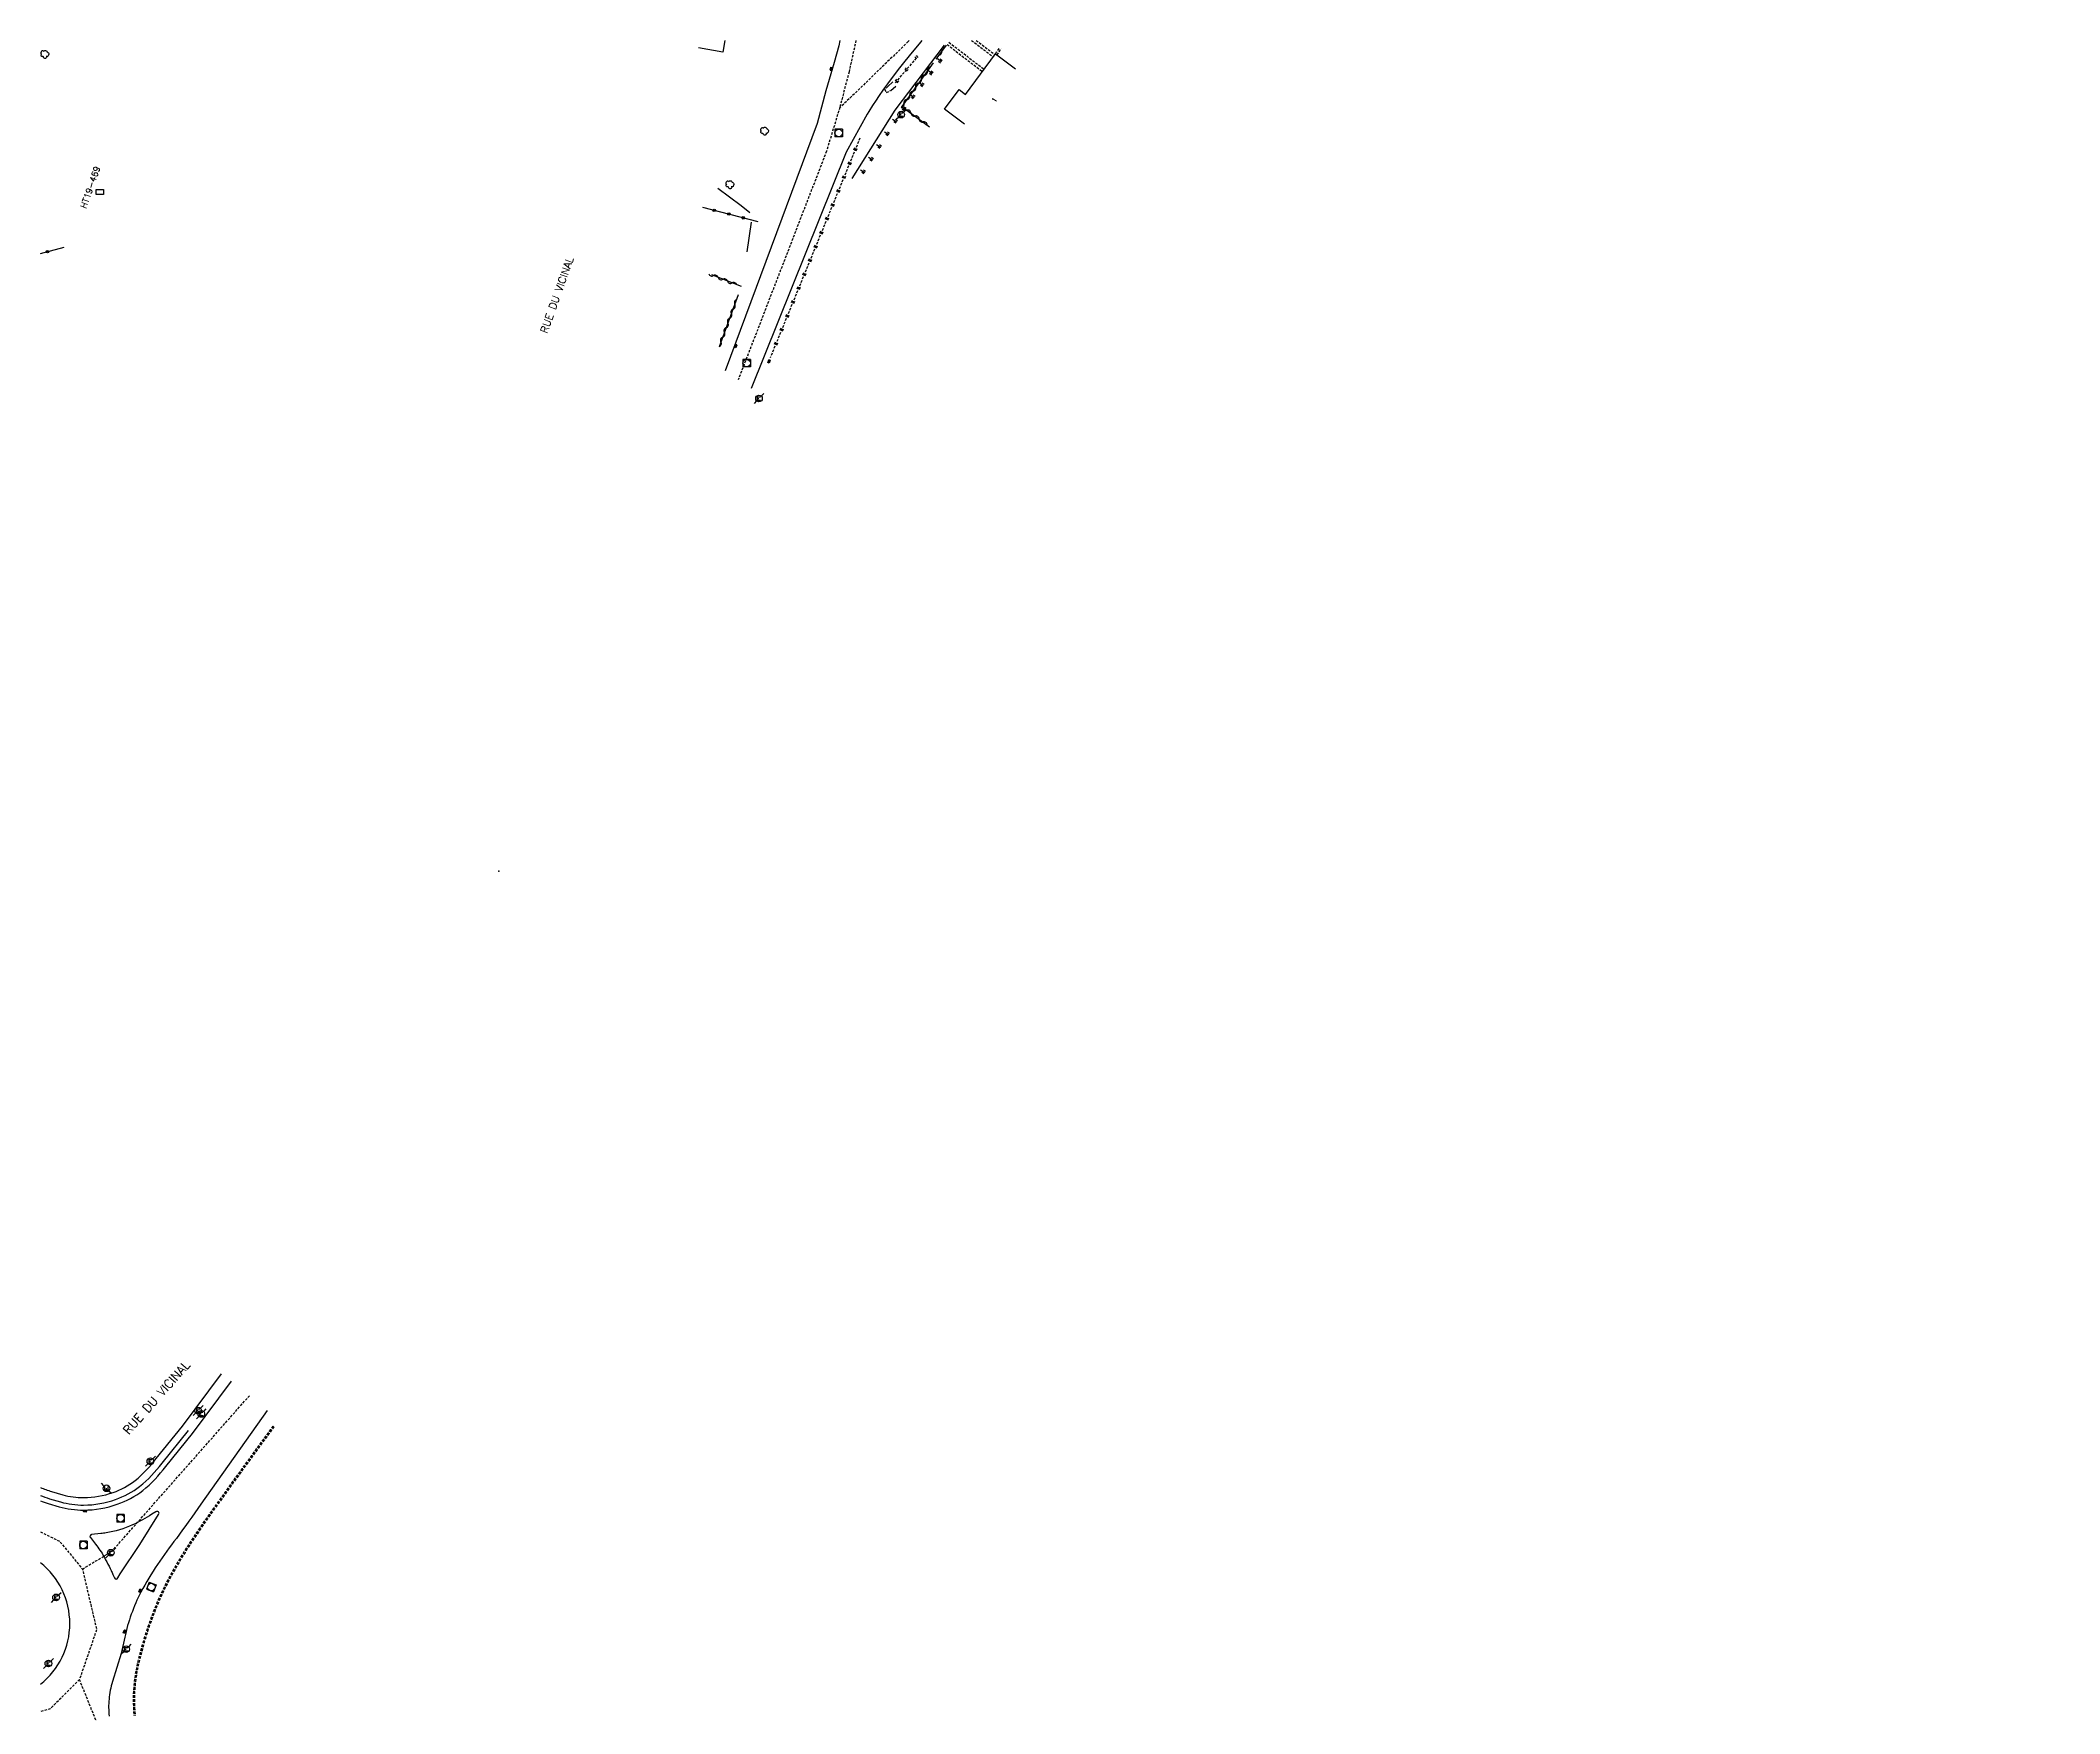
# Model space of a CAD drawing. Header units: millimetres. Extents: x 253999 to 255001, y 43000 to 44000.
# Drawn here: x 254000 to 254404.2, y 43665 to 44000 of the extents above; entities that cross this region are included whole.
import ezdxf
from ezdxf.enums import TextEntityAlignment as Align

# ---------------------------------------------------------------- set-up
doc = ezdxf.new("R2010")
doc.units = ezdxf.units.MM
doc.linetypes.add('DASHED', pattern=[0.75, 0.5, -0.25])
doc.layers.get('0').update_dxf_attribs({"linetype": 'CONTINUOUS'})
for name, color, linetype in [('W0001', 6, 'DASHED'), ('W0008', 7, 'CONTINUOUS'), ('W0100', 7, 'CONTINUOUS'), ('W0112', 1, 'DASHED'), ('W0211', 2, 'CONTINUOUS'), ('W0220', 5, 'DASHED'), ('W0300', 7, 'CONTINUOUS'), ('W0302', 3, 'CONTINUOUS'), ('W0310', 3, 'CONTINUOUS'), ('W0322', 7, 'CONTINUOUS'), ('W0400', 7, 'CONTINUOUS'), ('W0420', 7, 'CONTINUOUS'), ('W0471', 7, 'CONTINUOUS'), ('W0511', 5, 'CONTINUOUS'), ('W0984', 7, 'CONTINUOUS'), ('W0989', 7, 'CONTINUOUS'), ('W0991', 7, 'CONTINUOUS'), ('W1471', 7, 'CONTINUOUS')]:
    doc.layers.add(name, color=color, linetype=linetype)
doc.styles.get("Standard").update_dxf_attribs({"font": 'romans.shx', "width": 0.85})

# ---------------------------------------------------------------- blocks, each defined once
blk = doc.blocks.new('T471')
for p, q in [((-0.333334, 0.333334), (-0.333334, -0.333334)), ((-0.333334, 0.333334), (0.333334, 0.333334)), ((-0.333334, 0), (0, 0)), ((0.500001, 0.500001), (1.000002, 1.000002)), ((-0.500001, -0.500001), (-1.000002, -1.000002)), ((-0.333334, -0.333334), (0.333334, -0.333334))]:
    blk.add_line(p, q)
blk.add_ellipse((0, 0), major_axis=(0.471405, 0.471405), ratio=1, start_param=5.4977871438, end_param=11.780972451)
blk = doc.blocks.new('T420')
for p, q in [((0.75, 0.75), (-0.75, 0.75)), ((-0.75, 0.75), (-0.75, -0.75)), ((0.75, 0.75), (0.75, -0.75)), ((0.75, -0.75), (-0.75, -0.75))]:
    blk.add_line(p, q)
blk.add_ellipse((0, 0), major_axis=(-0.53, 0.53), ratio=1, start_param=3.926991, end_param=10.210176)
blk = doc.blocks.new('T400')
for p, q in [((-0.15, 0.3), (0.15, 0.3)), ((-0.15, -0.25), (-0.15, 0.3)), ((-0.15, 0.15), (0.15, 0.15)), ((-0.15, 0), (0.15, 0)), ((0.15, 0.3), (0.15, -0.25)), ((-0.15, -0.15), (0.15, -0.15)), ((-0.15, -0.25), (-0.15, -0.3)), ((-0.15, -0.3), (0.15, -0.3)), ((0.15, -0.3), (0.15, -0.25))]:
    blk.add_line(p, q)
blk = doc.blocks.new('t310o')
at = {"color": 0, "linetype": 'Continuous'}
for centre, start, end in [((-0.5, 0.38), 216.8699, 323.1304), ((0.5, -0.37), 36.8699, 143.1303)]:
    blk.add_arc(centre, 0.625, start, end, dxfattribs=at)
blk = doc.blocks.new('t211o')
at = {"color": 0, "linetype": 'Continuous'}
for p, q in [((-0.29, 0.5), (-0.29, 0)), ((0, 1), (0, 0)), ((0.29, 0.5), (0.29, 0))]:
    blk.add_line(p, q, dxfattribs=at)
blk = doc.blocks.new('t220o')
at = {"color": 0, "linetype": 'Continuous'}
for p, q in [((-0.25, 0.25), (0.25, 0.25)), ((-0.25, -0.25), (0.25, -0.25))]:
    blk.add_line(p, q, dxfattribs=at)
blk = doc.blocks.new('t322o')
at = {"color": 0, "linetype": 'Continuous'}
for radius in [0.25, 0.15]:
    blk.add_circle((0, 0), radius, dxfattribs=at)
blk = doc.blocks.new('T300')
for p, q in [((-0.8, 0.51), (-0.86, 0.34)), ((-0.86, 0.34), (-0.86, 0.17)), ((-0.86, 0.17), (-0.74, 0.06)), ((-0.69, 0.63), (-0.8, 0.51)), ((-0.8, -0.06), (-0.74, 0.06)), ((-0.74, 0.06), (-0.69, 0.11)), ((-0.57, 0.69), (-0.69, 0.63)), ((-0.46, 0.69), (-0.57, 0.69)), ((-0.29, 0.63), (-0.46, 0.69)), ((-0.29, 0.63), (-0.17, 0.74)), ((-0.23, 0.57), (-0.29, 0.63)), ((-0.17, 0.74), (-0.06, 0.8)), ((-0.06, 0.8), (0.06, 0.8)), ((0.06, 0.8), (0.23, 0.74)), ((0.23, 0.74), (0.34, 0.63)), ((0.34, 0.63), (0.4, 0.51)), ((0.46, 0.46), (0.34, 0.46)), ((0.4, 0.51), (0.4, 0.46)), ((0.57, 0.4), (0.46, 0.46)), ((0.57, 0.4), (0.69, 0.29)), ((0.69, 0.29), (0.74, 0.17)), ((0.74, 0.06), (0.69, -0.17)), ((0.74, 0.17), (0.74, 0.06)), ((-0.8, -0.17), (-0.8, -0.06)), ((-0.8, -0.23), (-0.8, -0.17)), ((-0.74, -0.34), (-0.8, -0.23)), ((-0.69, -0.4), (-0.74, -0.34)), ((-0.51, -0.46), (-0.69, -0.4)), ((-0.4, -0.46), (-0.51, -0.46)), ((-0.4, -0.46), (-0.34, -0.46)), ((-0.34, -0.46), (-0.34, -0.4)), ((-0.34, -0.51), (-0.34, -0.46)), ((-0.29, -0.63), (-0.34, -0.51)), ((-0.17, -0.74), (-0.29, -0.63)), ((-0.06, -0.8), (-0.17, -0.74)), ((0.06, -0.8), (-0.06, -0.8)), ((0.17, -0.74), (0.06, -0.8)), ((0.23, -0.69), (0.17, -0.74)), ((0.29, -0.46), (0.23, -0.46)), ((0.29, -0.63), (0.23, -0.69)), ((0.46, -0.4), (0.29, -0.46)), ((0.34, -0.51), (0.29, -0.63)), ((0.34, -0.51), (0.34, -0.46)), ((0.57, -0.34), (0.46, -0.4)), ((0.63, -0.29), (0.57, -0.34)), ((0.69, -0.17), (0.63, -0.29))]:
    blk.add_line(p, q)
blk = doc.blocks.new('T1471')
at = {"color": 0, "linetype": 'Continuous', "flags": 128}
blk.add_lwpolyline([(-0.75, -0.5), (-0.75, 0.5), (0.75, 0.5), (0.75, -0.5), (-0.75, -0.5)], dxfattribs=at)

msp = doc.modelspace()

# ---------------------------------------------------------------- linework, layer by layer
msp.add_point((254091.79, 43833.65))
at = {"layer": 'W0001'}
for points in [[(254163.27, 44000), (254161.88, 43993.69), (254160.03, 43986.58), (254157.37, 43977.81), (254149.55, 43957.54), (254139.7, 43932.06)], [(254173.95, 44000), (254173.74, 43999.76), (254160, 43986.45)]]:
    msp.add_lwpolyline(points, dxfattribs=at)
at = {"layer": 'W0001', "flags": 128}
for points in [[(254008.42, 43693.95), (254014.37, 43697.55), (254041.83, 43728.63)], [(254000, 43701.43), (254003.87, 43699.5), (254008.42, 43693.95), (254011.26, 43681.83), (254007.82, 43671.83), (254001.99, 43665.99), (254000, 43665.42)], [(254452.42, 43103.22), (254314.15, 43237.19), (254293.03, 43266.35), (254244.06, 43321.6), (254232.18, 43337.44), (254216.23, 43354.57), (254147.93, 43441.72), (254082.21, 43535.34), (254048.99, 43586.76), (254030.56, 43620.14), (254018.82, 43645.36), (254012.18, 43661.08), (254007.82, 43671.83)]]:
    msp.add_lwpolyline(points, dxfattribs=at)
at = {"layer": 'W0008'}
for points in [[(254160.06, 44000), (254159.85, 43998.91), (254158.93, 43995.56), (254157.22, 43989.87), (254155.49, 43983.39), (254137.1, 43933.81)], [(254176.49, 44000), (254176.2, 43999.65), (254173.94, 43996.91), (254172.82, 43995.53), (254171.71, 43994.14), (254171.17, 43993.44), (254170.09, 43992.03), (254169.56, 43991.32), (254168.78, 43990.24), (254167.78, 43988.78), (254167.29, 43988.05), (254166.57, 43986.93), (254165.88, 43985.79), (254165.54, 43985.22)], [(254165.54, 43985.22), (254161.3, 43977.59), (254142.31, 43930.32)]]:
    msp.add_lwpolyline(points, dxfattribs=at)
at = {"layer": 'W0008', "flags": 128}
for points in [[(254000, 43710.27, 0.012689), (254002.23, 43709.48), (254004.47, 43708.83, 0.07), (254008.65, 43708.26, 0.0857), (254014.56, 43709.29, 0.0782), (254018.96, 43711.65, 0.0587), (254023.19, 43716.06), (254028.47, 43722.59), (254036.27, 43733.06)], [(254000, 43707.61, 0.006965), (254001.54, 43707.08), (254003.78, 43706.43, 0.0699), (254008.65, 43705.76, 0.0857), (254015.4, 43706.94, 0.0787), (254020.48, 43709.67, 0.0583), (254025.13, 43714.49), (254030.45, 43721.06), (254038.28, 43731.57)], [(254045.38, 43725.69), (254032.15, 43706.95, -0.0047), (254027.24, 43700.1, 0.0405), (254020.1, 43689.34, 0.0632), (254016.88, 43680.29), (254016.16, 43677.04), (254014.44, 43671.41, 0.0503), (254013.74, 43667.9, 0.0507), (254013.76, 43664.52, 0.0497)], [(254000, 43708.68, 0.008593), (254001.82, 43708.04), (254004.05, 43707.39, 0.07), (254008.65, 43706.76, 0.0857), (254015.06, 43707.88, 0.0786), (254019.87, 43710.46, 0.0585), (254024.36, 43715.12), (254029.66, 43721.67)], [(254000, 43670.88, 0.484627), (254000, 43695.21)]]:
    msp.add_lwpolyline(points, format="xyb", dxfattribs=at)
msp.add_lwpolyline([(254023.67, 43704.86, 0.883), (254023.12, 43705.42), (254022.33, 43704.92, -0.0357), (254018.45, 43702.79, -0.0642), (254013.14, 43701.19, -0.0061), (254012.12, 43701.04), (254010.26, 43700.84, 0.6911), (254010.02, 43700.26), (254010.61, 43699.49, -0.0242), (254012.34, 43697.1, -0.027), (254014.16, 43693.64, 0.0009), (254014.53, 43692.87), (254014.81, 43692.18, 0.7274), (254015.48, 43692.19), (254016, 43692.98), (254019.89, 43698.87)], format="xyb", close=True, dxfattribs=at)
at = {"layer": 'W0100'}
for points in [[(254137.05, 44000), (254136.65, 43997.66), (254131.72, 43998.49)], [(254185, 43983.24), (254180.99, 43986.22), (254183.9, 43990.14), (254185.19, 43989.18), (254191.23, 43997.3), (254195.24, 43994.31)]]:
    msp.add_lwpolyline(points, dxfattribs=at)
at = {"layer": 'W0112'}
for p, q in [((254175.05, 43996.71), (254175.49, 43996.27)), ((254175.3, 43996.95), (254175.74, 43996.51)), ((254181.51, 43999.18), (254188.5, 43993.84)), ((254181.86, 43999.63), (254188.84, 43994.29)), ((254186.4, 44000), (254190.69, 43996.73)), ((254187.33, 44000), (254191.03, 43997.18)), ((254191.22, 43997.34), (254192.06, 43998.58)), ((254191.53, 43997.12), (254192.38, 43998.37)), ((254046.06, 43721.9), (254045.58, 43721.25)), ((254046.26, 43721.75), (254045.79, 43721.1)), ((254046.53, 43722.55), (254046.06, 43721.9)), ((254046.74, 43722.41), (254046.26, 43721.75)), ((254046.53, 43722.55), (254046.74, 43722.41)), ((254043.21, 43717.99), (254042.74, 43717.34)), ((254043.41, 43717.85), (254042.94, 43717.2)), ((254043.69, 43718.65), (254043.21, 43717.99)), ((254043.89, 43718.5), (254043.41, 43717.85)), ((254044.16, 43719.3), (254043.69, 43718.65)), ((254044.36, 43719.15), (254043.89, 43718.5)), ((254044.64, 43719.95), (254044.16, 43719.3)), ((254044.84, 43719.8), (254044.36, 43719.15)), ((254045.11, 43720.6), (254044.64, 43719.95)), ((254045.31, 43720.45), (254044.84, 43719.8)), ((254045.58, 43721.25), (254045.11, 43720.6)), ((254045.79, 43721.1), (254045.31, 43720.45)), ((254040.37, 43714.08), (254039.9, 43713.43)), ((254040.57, 43713.93), (254040.1, 43713.28)), ((254040.84, 43714.73), (254040.37, 43714.08)), ((254041.05, 43714.59), (254040.57, 43713.93)), ((254041.32, 43715.39), (254040.84, 43714.73)), ((254041.52, 43715.24), (254041.05, 43714.59)), ((254041.79, 43716.04), (254041.32, 43715.39)), ((254041.99, 43715.89), (254041.52, 43715.24)), ((254042.26, 43716.69), (254041.79, 43716.04)), ((254042.47, 43716.54), (254041.99, 43715.89)), ((254042.74, 43717.34), (254042.26, 43716.69)), ((254042.94, 43717.2), (254042.47, 43716.54)), ((254037.53, 43710.15), (254037.06, 43709.5)), ((254037.74, 43710.01), (254037.27, 43709.35)), ((254038.01, 43710.81), (254037.53, 43710.15)), ((254038.21, 43710.66), (254037.74, 43710.01)), ((254038.48, 43711.46), (254038.01, 43710.81)), ((254038.68, 43711.32), (254038.21, 43710.66)), ((254038.95, 43712.12), (254038.48, 43711.46)), ((254039.15, 43711.97), (254038.68, 43711.32)), ((254039.42, 43712.77), (254038.95, 43712.12)), ((254039.63, 43712.63), (254039.15, 43711.97)), ((254039.9, 43713.43), (254039.42, 43712.77)), ((254040.1, 43713.28), (254039.63, 43712.63)), ((254034.71, 43706.2), (254034.23, 43705.53)), ((254034.91, 43706.05), (254034.44, 43705.39)), ((254035.18, 43706.86), (254034.71, 43706.2)), ((254035.38, 43706.72), (254034.91, 43706.05)), ((254035.65, 43707.52), (254035.18, 43706.86)), ((254035.85, 43707.38), (254035.38, 43706.72)), ((254036.12, 43708.18), (254035.65, 43707.52)), ((254036.32, 43708.04), (254035.85, 43707.38)), ((254036.59, 43708.84), (254036.12, 43708.18)), ((254036.79, 43708.69), (254036.32, 43708.04)), ((254037.06, 43709.5), (254036.59, 43708.84)), ((254037.27, 43709.35), (254036.79, 43708.69)), ((254031.89, 43702.19), (254031.43, 43701.51)), ((254032.1, 43702.04), (254031.64, 43701.37)), ((254032.36, 43702.86), (254031.89, 43702.19)), ((254032.56, 43702.72), (254032.1, 43702.04)), ((254032.82, 43703.53), (254032.36, 43702.86)), ((254033.03, 43703.39), (254032.56, 43702.72)), ((254033.29, 43704.2), (254032.82, 43703.53)), ((254033.5, 43704.05), (254033.03, 43703.39)), ((254033.76, 43704.87), (254033.29, 43704.2)), ((254033.97, 43704.72), (254033.5, 43704.05)), ((254034.23, 43705.53), (254033.76, 43704.87)), ((254034.44, 43705.39), (254033.97, 43704.72)), ((254029.19, 43698.11), (254028.75, 43697.42)), ((254029.4, 43697.97), (254028.96, 43697.29)), ((254029.63, 43698.79), (254029.19, 43698.11)), ((254029.84, 43698.66), (254029.4, 43697.97)), ((254030.07, 43699.48), (254029.63, 43698.79)), ((254030.28, 43699.34), (254029.84, 43698.66)), ((254030.52, 43700.16), (254030.07, 43699.48)), ((254030.73, 43700.02), (254030.28, 43699.34)), ((254030.98, 43700.84), (254030.52, 43700.16)), ((254031.18, 43700.7), (254030.73, 43700.02)), ((254031.43, 43701.51), (254030.98, 43700.84)), ((254031.64, 43701.37), (254031.18, 43700.7)), ((254026.67, 43693.93), (254026.27, 43693.22)), ((254026.89, 43693.81), (254026.49, 43693.1)), ((254027.07, 43694.63), (254026.67, 43693.93)), ((254027.29, 43694.51), (254026.89, 43693.81)), ((254027.48, 43695.33), (254027.07, 43694.63)), ((254027.7, 43695.21), (254027.29, 43694.51)), ((254027.9, 43696.03), (254027.48, 43695.33)), ((254028.11, 43695.9), (254027.7, 43695.21)), ((254028.32, 43696.73), (254027.9, 43696.03)), ((254028.54, 43696.6), (254028.11, 43695.9)), ((254028.75, 43697.42), (254028.32, 43696.73)), ((254028.96, 43697.29), (254028.54, 43696.6)), ((254024.42, 43689.61), (254024.08, 43688.88)), ((254024.64, 43689.51), (254024.3, 43688.77)), ((254024.77, 43690.34), (254024.42, 43689.61)), ((254025, 43690.23), (254024.64, 43689.51)), ((254025.13, 43691.07), (254024.77, 43690.34)), ((254025.36, 43690.96), (254025, 43690.23)), ((254025.51, 43691.79), (254025.13, 43691.07)), ((254025.73, 43691.67), (254025.36, 43690.96)), ((254025.89, 43692.51), (254025.51, 43691.79)), ((254026.11, 43692.39), (254025.73, 43691.67)), ((254026.27, 43693.22), (254025.89, 43692.51)), ((254026.49, 43693.1), (254026.11, 43692.39)), ((254022.78, 43685.85), (254022.48, 43685.08)), ((254023.01, 43685.75), (254022.72, 43684.99)), ((254023.09, 43686.61), (254022.78, 43685.85)), ((254023.32, 43686.52), (254023.01, 43685.75)), ((254023.41, 43687.37), (254023.09, 43686.61)), ((254023.64, 43687.27), (254023.32, 43686.52)), ((254023.74, 43688.13), (254023.41, 43687.37)), ((254023.97, 43688.03), (254023.64, 43687.27)), ((254024.08, 43688.88), (254023.74, 43688.13)), ((254024.3, 43688.77), (254023.97, 43688.03)), ((254021.37, 43681.97), (254021.12, 43681.18)), ((254021.61, 43681.89), (254021.36, 43681.1)), ((254021.64, 43682.75), (254021.37, 43681.97)), ((254021.87, 43682.67), (254021.61, 43681.89)), ((254021.91, 43683.53), (254021.64, 43682.75)), ((254022.15, 43683.45), (254021.87, 43682.67)), ((254022.19, 43684.31), (254021.91, 43683.53)), ((254022.43, 43684.22), (254022.15, 43683.45)), ((254022.48, 43685.08), (254022.19, 43684.31)), ((254022.72, 43684.99), (254022.43, 43684.22)), ((254020.17, 43678.01), (254019.96, 43677.26)), ((254020.4, 43678.81), (254020.17, 43678.01)), ((254020.41, 43677.94), (254020.21, 43677.19)), ((254020.63, 43679.6), (254020.4, 43678.81)), ((254020.64, 43678.74), (254020.41, 43677.94)), ((254020.87, 43680.39), (254020.63, 43679.6)), ((254020.87, 43679.53), (254020.64, 43678.74)), ((254021.12, 43681.18), (254020.87, 43680.39)), ((254021.11, 43680.32), (254020.87, 43679.53)), ((254021.36, 43681.1), (254021.11, 43680.32)), ((254019.09, 43673.46), (254018.96, 43672.7)), ((254019.24, 43674.23), (254019.09, 43673.46)), ((254019.34, 43673.42), (254019.21, 43672.66)), ((254019.4, 43674.99), (254019.24, 43674.23)), ((254019.48, 43674.18), (254019.34, 43673.42)), ((254019.58, 43675.75), (254019.4, 43674.99)), ((254019.65, 43674.93), (254019.48, 43674.18)), ((254019.77, 43676.5), (254019.58, 43675.75)), ((254019.82, 43675.69), (254019.65, 43674.93)), ((254019.96, 43677.26), (254019.77, 43676.5)), ((254020.01, 43676.44), (254019.82, 43675.69)), ((254020.21, 43677.19), (254020.01, 43676.44)), ((254018.63, 43669.48), (254018.59, 43668.66)), ((254018.68, 43670.3), (254018.63, 43669.48)), ((254018.75, 43671.12), (254018.68, 43670.3)), ((254018.85, 43671.93), (254018.75, 43671.12)), ((254018.87, 43669.47), (254018.84, 43668.66)), ((254018.96, 43672.7), (254018.85, 43671.93)), ((254018.93, 43670.28), (254018.87, 43669.47)), ((254019, 43671.09), (254018.93, 43670.28)), ((254019.1, 43671.9), (254019, 43671.09)), ((254019.21, 43672.66), (254019.1, 43671.9)), ((254018.59, 43668.66), (254018.58, 43667.84)), ((254018.58, 43667.84), (254018.59, 43667.02)), ((254018.59, 43667.02), (254018.62, 43666.2)), ((254018.62, 43666.2), (254018.67, 43665.37)), ((254018.67, 43665.37), (254018.73, 43664.55)), ((254018.84, 43668.66), (254018.83, 43667.84)), ((254018.83, 43667.84), (254018.84, 43667.02)), ((254018.84, 43667.02), (254018.87, 43666.21)), ((254018.87, 43666.21), (254018.92, 43665.39)), ((254018.92, 43665.39), (254018.98, 43664.57))]:
    msp.add_line(p, q, dxfattribs=at)
msp.add_lwpolyline([(254169.68, 43990.75), (254168.97, 43990.2), (254169.37, 43989.57), (254170.2, 43989.97)], dxfattribs=at)
at = {"layer": 'W0211'}
msp.add_lwpolyline([(254162.48, 43972.34), (254171.1, 43986.02), (254181, 43999.04)], dxfattribs=at)
at = {"layer": 'W0220'}
for p, q in [((254175.32, 43996.45), (254170.96, 43991.31)), ((254164.05, 43980.42), (254146.11, 43936.47))]:
    msp.add_line(p, q, dxfattribs=at)
at = {"layer": 'W0302'}
msp.add_line((254141.49, 43957.68), (254142.38, 43963.58), dxfattribs=at)
msp.add_lwpolyline([(254142.05, 43965.49), (254140.27, 43966.88), (254135.6, 43970.37)], dxfattribs=at)
at = {"layer": 'W0310'}
for p, q in [((254181.31, 43999.01), (254179.26, 43996.27)), ((254140.33, 43950.71), (254134.41, 43953.04)), ((254139.72, 43949.04), (254135.87, 43938.66))]:
    msp.add_line(p, q, dxfattribs=at)
msp.add_lwpolyline([(254178.7, 43995.48), (254172.45, 43986.77), (254178, 43982.72)], dxfattribs=at)
at = {"layer": 'W0322'}
msp.add_line((254132.56, 43966.59), (254143.62, 43963.73), dxfattribs=at)
msp.add_lwpolyline([(254000, 43957.32), (254004.79, 43958.63)], dxfattribs=at)
at = {"layer": 'W0511'}
for p, q in [((254170.66, 43991.71), (254169.67, 43990.74)), ((254170.22, 43989.99), (254171.22, 43990.86))]:
    msp.add_line(p, q, dxfattribs=at)

# ---------------------------------------------------------------- block references
at = {"layer": 'W0211'}
for p, rotation in [((254178.56, 43993.36), 52.77063326875486), ((254180.38, 43995.75), 52.77063326875486), ((254174.93, 43988.58), 52.77063326875486), ((254176.75, 43990.97), 52.77063326875486), ((254171.43, 43983.72), 57.78805302389436), ((254173.12, 43986.19), 52.77063326875486), ((254169.83, 43981.18), 57.78805302389436), ((254166.63, 43976.11), 57.78805302389436), ((254168.23, 43978.64), 57.78805302389436), ((254165.03, 43973.57), 57.78805302389436)]:
    msp.add_blockref('t211o', p, dxfattribs=dict(at, rotation=rotation))
at = {"layer": 'W0220'}
for p, rotation in [((254173.38, 43994.16), 229.7316825358317), ((254171.44, 43991.87), 229.7316825358317), ((254163.12, 43978.14), 247.7874894843895), ((254160.85, 43972.58), 247.7874894843895), ((254161.98, 43975.36), 247.7874894843895), ((254159.72, 43969.8), 247.7874894843895), ((254157.45, 43964.25), 247.7874894843895), ((254158.58, 43967.03), 247.7874894843895), ((254156.31, 43961.47), 247.7874894843895), ((254154.05, 43955.92), 247.7874894843895), ((254155.18, 43958.69), 247.7874894843895), ((254152.91, 43953.14), 247.7874894843895), ((254151.78, 43950.36), 247.7874894843895), ((254149.51, 43944.81), 247.7874894843895), ((254150.64, 43947.58), 247.7874894843895), ((254148.38, 43942.03), 247.7874894843895), ((254147.24, 43939.25), 247.7874894843895)]:
    msp.add_blockref('t220o', p, dxfattribs=dict(at, rotation=rotation))
at = {"layer": 'W0300'}
for p in [(254000.94, 43997.2), (254145.02, 43981.8), (254138.09, 43971.11)]:
    msp.add_blockref('T300', p, dxfattribs=at)
at = {"layer": 'W0310'}
for p, rotation in [((254180.45, 43997.87), 233.1334445800451), ((254176.37, 43992.23), 234.3306051477417), ((254177.54, 43993.86), 234.3306051477417), ((254174.04, 43988.98), 234.3306051477417), ((254175.2, 43990.61), 234.3306051477417), ((254172.87, 43987.36), 234.3306051477417), ((254173.48, 43986.02), 323.8910419555702), ((254175.1, 43984.84), 323.8910419555702), ((254176.72, 43983.66), 323.8910419555702), ((254134.75, 43952.91), 158.5376148380302), ((254136.61, 43952.17), 158.5376148380302), ((254138.47, 43951.44), 158.5376148380302), ((254139.02, 43947.16), 249.6504082557788), ((254137.63, 43943.41), 249.6504082557788), ((254138.32, 43945.29), 249.6504082557788), ((254136.24, 43939.66), 249.6504082557788), ((254136.93, 43941.54), 249.6504082557788)]:
    msp.add_blockref('t310o', p, dxfattribs=dict(at, rotation=rotation))
at = {"layer": 'W0322'}
for p, rotation in [((254134.9, 43965.99), 345.4812903522754), ((254137.81, 43965.24), 345.4812903522754), ((254140.71, 43964.48), 345.4812903522754), ((254001.41, 43957.71), 15.27702145609736)]:
    msp.add_blockref('t322o', p, dxfattribs=dict(at, rotation=rotation))
at = {"layer": 'W0400'}
for p, rotation in [((254158.32, 43994.3), 345.115047154449), ((254139.17, 43938.81), 158.1468925709112), ((254145.87, 43935.73), 158.6067565558789), ((254008.96, 43705.52), 87.51039999999999), ((254019.96, 43689.62), 159.0442), ((254016.85, 43681.4), 159.0442)]:
    msp.add_blockref('T400', p, dxfattribs=dict(at, rotation=rotation))
at = {"layer": 'W0420'}
for p in [(254159.8, 43981.46), (254141.38, 43935.38), (254016.04, 43704.12), (254008.62, 43698.77)]:
    msp.add_blockref('T420', p, dxfattribs=at)
at = {"layer": 'W0420', "rotation": 69.04420000000002}
msp.add_blockref('T420', (254022.2, 43690.35), dxfattribs=at)
at = {"layer": 'W0471'}
for p in [(254172.33, 43985.14), (254143.86, 43928.31), (254031.58, 43725.67), (254032.22, 43725), (254022.02, 43715.52), (254014.11, 43697.23), (254003.14, 43688.28), (254017.18, 43677.9), (254001.6, 43675.03)]:
    msp.add_blockref('T471', p, dxfattribs=at)
at = {"layer": 'W0471', "rotation": 90}
msp.add_blockref('T471', (254013.23, 43710.12), dxfattribs=at)
at = {"layer": 'W1471'}
msp.add_blockref('T1471', (254011.9, 43969.63), dxfattribs=at)

# ---------------------------------------------------------------- texts
at = {"layer": 'W0984'}
msp.add_text('HT19-469', height=1.249, rotation=70.9828, dxfattribs=at).set_placement((254009.99, 43970.59), align=Align.MIDDLE)
at = {"layer": 'W0989'}
for height, rotation, p in [(1.5, 70.5442, (254103.4, 43949.03)), (1.75, 48.4464, (254023.22, 43728.29))]:
    msp.add_text('RUE DU VICINAL', height=height, rotation=rotation, dxfattribs=at).set_placement(p, align=Align.MIDDLE)
at = {"layer": 'W0991'}
msp.add_text('1', height=1, rotation=53.7565, dxfattribs=at).set_placement((254191.01, 43988.06), align=Align.MIDDLE)

doc.saveas('drawing.dxf')
